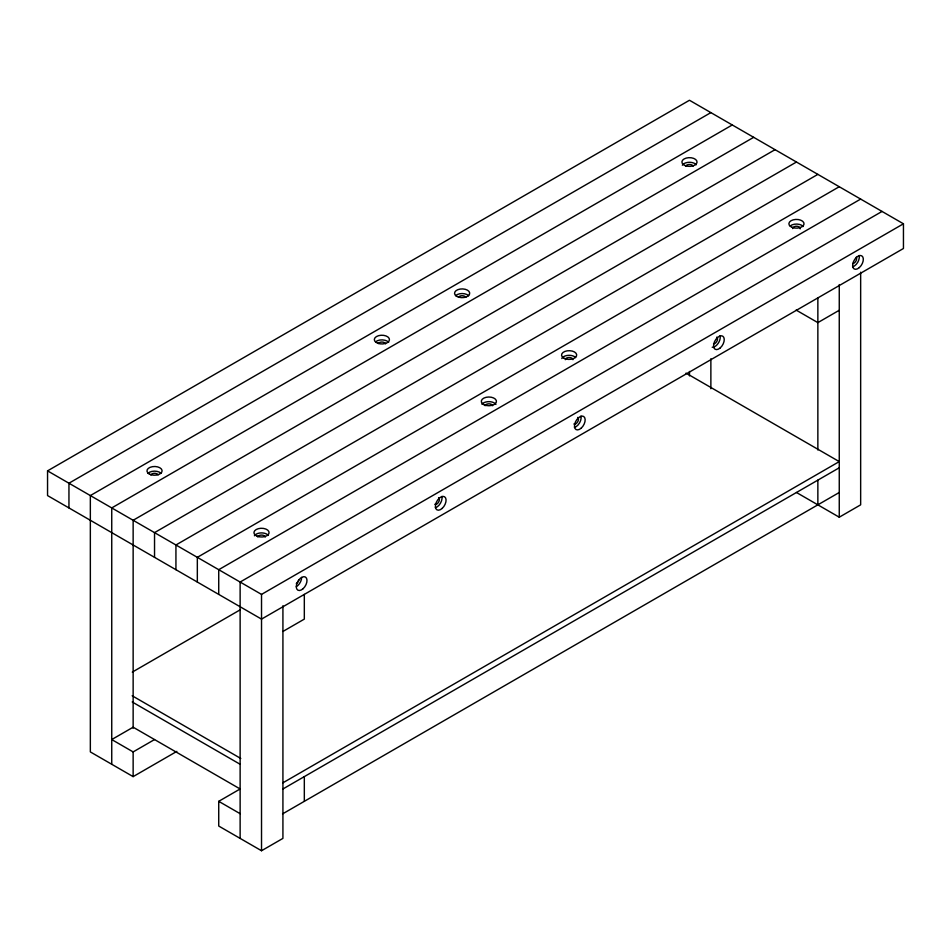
<?xml version="1.0" encoding="UTF-8"?>
<svg xmlns="http://www.w3.org/2000/svg" width="951" height="951" viewBox="0 0 951 951"><rect width="100%" height="100%" fill="white"/><g stroke="black" fill="none" stroke-linecap="round" stroke-linejoin="round"><path stroke-width="1.43" d="M47.55 470.864L689.475 100.259L903.45 223.794L903.45 248.496L261.525 619.113L47.55 495.578L47.55 470.864L261.525 594.399L903.45 223.794M710.872 112.61L68.948 483.215L68.948 507.929M732.27 124.961L90.345 495.578L90.345 751.92L133.14 776.622L176.85 751.385M753.668 137.313L111.742 507.929L111.742 764.271M775.065 149.664L133.14 520.28L133.14 728.204M796.462 162.027L154.537 532.631L154.537 557.345M817.86 174.378L175.935 544.982L175.935 569.697M839.257 186.729L197.332 557.345L197.332 582.048M860.655 199.08L218.73 569.697L218.73 594.399M882.053 211.431L240.127 582.048L240.127 838.39M132.296 672.107L240.223 609.793M282.923 631.464L304.32 619.113L304.32 594.399M839.257 310.264L817.86 322.627L796.142 310.085M282.923 605.763L282.923 838.39L261.525 850.741L218.73 826.039L218.73 801.336L240.127 788.973L133.14 727.206L111.742 739.557L133.14 751.92L154.537 739.557M282.923 782.804L839.257 461.604L686.004 373.125M282.923 788.973L839.257 467.785M282.554 813.901L839.257 492.487M796.462 492.487L839.257 517.201L860.655 504.838L860.655 272.212M132.177 695.775L240.769 758.458M132.225 701.969L239.759 764.057M218.73 801.336L240.127 813.687M839.257 284.563L839.257 517.201M817.86 297.913L817.86 450.013M817.86 480.136L817.86 504.838M710.872 358.777L710.872 388.733M689.475 371.449L689.475 375.895M304.32 776.622L304.32 801.336M261.525 594.399L261.525 850.741M133.14 751.92L133.14 776.622M298.876 579.813A3.78 2.187 -60 0 1 296.296 583.593M301.645 577.412A7.56 4.363 -60 0 1 296.296 586.684M438.613 497.706A3.78 2.187 -60 0 1 438.613 502.069A3.78 2.187 -60 0 1 434.821 504.256M577.697 417.406A3.78 2.187 -60 0 1 577.697 421.769A3.78 2.187 -60 0 1 573.905 423.956M716.781 337.106A3.78 2.187 -60 0 1 717.006 341.029A3.78 2.187 -60 0 1 713.547 343.822M856.28 257.198A3.78 2.187 -60 0 1 855.864 261.168A3.78 2.187 -60 0 1 852.631 263.522M441.882 496.398A7.56 4.363 -60 0 1 435.332 507.739M720.05 335.798A7.56 4.363 -60 0 1 718.136 343.394A7.56 4.363 -60 0 1 712.216 347.27M859.133 255.498A7.56 4.363 -60 0 1 852.583 266.851M580.966 416.098A7.56 4.363 -60 0 1 574.416 427.439M792.682 228.561A3.78 2.187 0 0 1 796.724 226.243A3.78 2.187 0 0 1 800.171 228.858M685.826 166.092A3.78 2.187 0 0 1 689.475 164.475A3.78 2.187 0 0 1 693.124 166.092M790.174 225.993A7.56 4.363 0 0 1 803.25 226.493M682.331 165.212A7.56 4.363 0 0 1 689.047 162.3A7.56 4.363 0 0 1 696.287 164.761M257.78 536.982A3.78 2.187 0 0 1 261.537 535.08A3.78 2.187 0 0 1 265.281 536.982M150.852 475.024A3.78 2.187 0 0 1 154.383 473.313A3.78 2.187 0 0 1 158.151 474.846M254.404 535.782A7.56 4.363 0 0 1 261.168 532.905A7.56 4.363 0 0 1 268.372 535.413M147.928 473.384A7.56 4.363 0 0 1 161.028 473.253M485.129 405.708A3.78 2.187 0 0 1 488.909 403.83A3.78 2.187 0 0 1 492.63 405.744M481.955 404.234A7.56 4.363 0 0 1 489.064 401.643A7.56 4.363 0 0 1 495.935 404.437M375.586 341.825A7.56 4.363 0 0 1 388.662 342.301M378.296 343.549A3.78 2.187 0 0 1 382.112 342.063A3.78 2.187 0 0 1 385.595 343.798M565.334 359.68A3.78 2.187 0 0 1 569.114 357.493A3.78 2.187 0 0 1 572.894 359.68M455.577 295.725A7.56 4.363 0 0 1 468.677 295.725M458.477 297.342A3.78 2.187 0 0 1 462.127 295.725A3.78 2.187 0 0 1 465.776 297.342M561.803 358.551A7.56 4.363 0 0 1 568.127 355.353A7.56 4.363 0 0 1 575.664 357.493M303.024 588.764A7.56 4.363 -60 0 0 305.426 577.043A7.56 4.363 -60 0 0 296.474 584.972A7.56 4.363 -60 0 0 303.024 588.764M442.108 508.464A7.56 4.363 -60 0 0 444.509 496.743A7.56 4.363 -60 0 0 435.558 504.684A7.56 4.363 -60 0 0 442.108 508.464M581.192 428.164A7.56 4.363 -60 0 0 583.593 416.443A7.56 4.363 -60 0 0 574.642 424.384A7.56 4.363 -60 0 0 581.192 428.164M859.359 267.564A7.56 4.363 -60 0 0 861.761 255.843A7.56 4.363 -60 0 0 852.809 263.784A7.56 4.363 -60 0 0 859.359 267.564M720.276 347.864A7.56 4.363 -60 0 0 722.677 336.143A7.56 4.363 -60 0 0 713.726 344.084A7.56 4.363 -60 0 0 720.276 347.864M792.266 227.42A7.56 4.363 0 0 0 804.011 224.079A7.56 4.363 0 0 0 793.11 219.871A7.56 4.363 0 0 0 792.266 227.42M685.219 165.629A7.56 4.363 0 0 0 697.024 162.348A7.56 4.363 0 0 0 686.182 158.092A7.56 4.363 0 0 0 685.219 165.629M257.198 536.221A7.56 4.363 0 0 0 269.062 533A7.56 4.363 0 0 0 258.303 528.685A7.56 4.363 0 0 0 257.198 536.221M149.283 474.002A7.56 4.363 0 0 0 161.872 471.922A7.56 4.363 0 0 0 152.457 466.668A7.56 4.363 0 0 0 149.283 474.002M484.118 404.769A7.56 4.363 0 0 0 496.351 402.059A7.56 4.363 0 0 0 486.151 397.304A7.56 4.363 0 0 0 484.118 404.769M377.702 343.24A7.56 4.363 0 0 0 389.435 339.887A7.56 4.363 0 0 0 378.522 335.691A7.56 4.363 0 0 0 377.702 343.24M563.765 358.135A7.56 4.363 0 0 0 576.425 356.185A7.56 4.363 0 0 0 567.153 350.836A7.56 4.363 0 0 0 563.765 358.135M456.777 296.367A7.56 4.363 0 0 0 469.437 294.406A7.56 4.363 0 0 0 460.165 289.056A7.56 4.363 0 0 0 456.777 296.367"/></g></svg>
